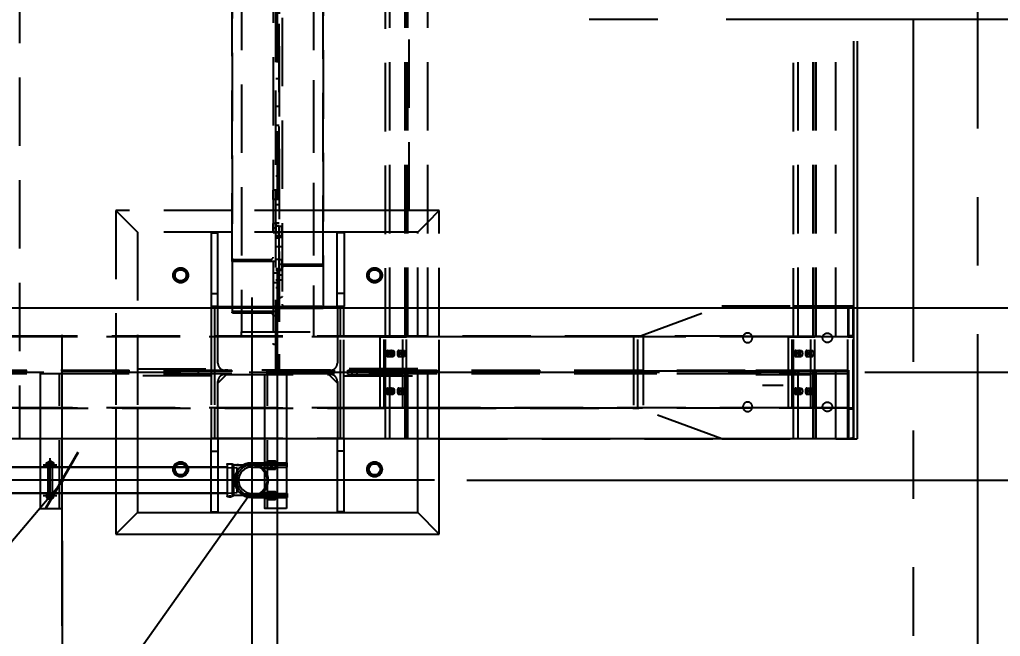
# Model space of a CAD drawing. Header units: millimetres. Extents: x 0 to 42050, y 0 to 29700.
# Drawn here: x 26470 to 28745, y 9444 to 10874 of the extents above; entities that cross this region are included whole.
import ezdxf

# ---------------------------------------------------------------- set-up
doc = ezdxf.new("R2010")
doc.units = ezdxf.units.MM
doc.header["$LTSCALE"] = 50
for name, pattern in [('CENTER2', [28.575, 19.05, -3.175, 3.175, -3.175]), ('HIDDEN2', [4.7625, 3.175, -1.5875]), ('PHANTOM2', [31.75, 15.875, -3.175, 3.175, -3.175, 3.175, -3.175])]:
    doc.linetypes.add(name, pattern=pattern)
for name, color, linetype in [('ESTRUTURA EXISTENTE', 7, 'Continuous'), ('EXISTENTE', 8, 'PHANTOM2'), ('GRAMPO', 8, 'Continuous'), ('SDM', 7, 'Continuous'), ('SUP.CHAMADA', 2, 'Continuous'), ('SUPORTE', 7, 'Continuous'), ('TC1', 8, 'CENTER2'), ('TCONEXÃO', 3, 'Continuous'), ('TDM', 2, 'Continuous')]:
    doc.layers.add(name, color=color, linetype=linetype)
doc.layers.add('HIDDEN', color=8, linetype='HIDDEN2', transparency=0.4)
doc.layers.add('SUP.IND', color=4, linetype='Continuous', lineweight=30)
doc.layers.add('TNO', color=5, linetype='Continuous', lineweight=30)
doc.styles.add('TR100', font='simplex.shx')
doc.dimstyles.new('SEG-S-1', dxfattribs={"dimscale": 50, "dimtxt": 2.5, "dimasz": 2.5, "dimexe": 1.5, "dimexo": 1.5, "dimgap": 1, "dimtad": 1, "dimdec": 0, "dimtxsty": 'TR100', "dimcen": 2.5, "dimclrd": 256, "dimclre": 256, "dimclrt": 3, "dimadec": 0, "dimazin": 0, "dimtfac": 1, "dimtdec": 0, "dimtmove": 0, "dimatfit": 3, "dimfxl": 0, "dimarcsym": 0})

# ---------------------------------------------------------------- blocks, each defined once
blk = doc.blocks.new('A$C0860f657')
at = {"layer": 'HIDDEN'}
for p, q in [((1167.1, 5898.7), (1167.1, -2559.3)), ((2026.3, -2559.3), (2026.3, 5598.7)), ((2061.8, -2559.3), (2061.8, 5598.7)), ((2063, -2559.3), (2063, 5598.7)), ((2113.9, -2559.3), (2113.9, 5598.7)), ((2068.1, -2559.3), (2068.1, 3699.3)), ((1761.7, -2400.4), (1761.7, 3589.7)), ((1761.9, -2396.3), (1761.9, 3585.7)), ((1769.5, 3585.7), (1769.5, -2396.3)), ((1769.6, 3589.7), (1769.6, -2400.4)), ((1761.7, -2148.4), (1761.7, 3530.5)), ((1849.2, 3511.2), (1849.2, -2321.8)), ((2016, -2322.8), (2016, 3512.2)), ((1682.2, 3501.2), (1682.2, -2311.8)), ((1849.2, 3501.2), (1849.2, -2311.8)), ((1769.6, -2232.3), (1769.6, 3446.5)), ((2070.7, -2030.3), (2070.7, 3219.7)), ((1776, 560.1), (1776, -2247.3)), ((1660.1, 478.7), (1660.1, -2145.9)), ((1871.2, 484.7), (1871.2, -2154.4)), ((1755.3, 468.8), (1755.3, -2338.6)), ((1660.1, -2148.4), (1660.1, -207.3)), ((1871.2, -2154.4), (1871.2, -213.4)), ((2962.7, -2322.8), (2962.7, -1637.5)), ((2973.1, -2559.3), (2973.1, -1637.5)), ((3008.6, -2559.3), (3008.6, -1637.5)), ((3009.8, -2559.3), (3009.8, -1637.5)), ((3014.9, -2559.3), (3014.9, -1637.5)), ((3060.7, -2559.3), (3060.7, -1637.5)), ((3110.7, -1637.5), (3110.7, -2559.3)), ((1761.7, -1723.6), (1769.6, -1723.6)), ((1761.7, -1787.9), (1769.6, -1787.9)), ((1761.7, -1832.4), (1769.6, -1832.4)), ((1761.7, -1885.4), (1769.6, -1885.4)), ((1761.7, -1896.6), (1769.6, -1896.6)), ((1769.6, -1901), (1761.7, -1901)), ((1761.7, -1949.6), (1769.6, -1949.6)), ((1761.7, -1982.8), (1755.3, -1982.8)), ((1769.6, -1982.8), (1761.7, -1982.8)), ((1761.7, -1994.2), (1769.6, -1994.2)), ((1761.7, -2004.8), (1755.3, -2004.8)), ((1769.6, -2004.8), (1761.7, -2004.8)), ((1761.7, -2016.2), (1769.6, -2016.2)), ((1390.7, -2030.3), (1440.7, -2080.3)), ((1660.1, -2030.3), (1390.7, -2030.3)), ((1390.7, -2030.3), (1390.7, -2321.8)), ((1871.2, -2030.3), (1660.1, -2030.3)), ((2016, -2030.3), (1871.2, -2030.3)), ((2113.9, -2030.3), (2016, -2030.3)), ((2113.9, -2057.1), (2140.7, -2030.3)), ((2140.7, -2030.3), (2113.9, -2030.3)), ((2140.7, -2321.8), (2140.7, -2030.3)), ((1761.7, -2059.9), (1755.3, -2059.9)), ((1758.5, -2070.5), (1761.7, -2070.5)), ((1761.7, -2058.4), (1769.6, -2058.4)), ((1769.6, -2059.9), (1761.7, -2059.9)), ((1769.6, -2066.7), (1761.7, -2066.7)), ((1769.6, -2066.7), (1776, -2066.7)), ((2090.7, -2080.3), (2113.9, -2057.1)), ((1440.7, -2080.3), (1440.7, -2321.8)), ((1660.1, -2080.3), (1440.7, -2080.3)), ((1611.4, -2081.8), (1627.3, -2081.8)), ((1611.4, -2081.8), (1611.4, -2222.8)), ((1627.3, -2222.8), (1627.3, -2081.8)), ((1871.2, -2080.3), (1660.1, -2080.3)), ((1761.7, -2081.9), (1755.3, -2081.9)), ((1769.6, -2081.9), (1761.7, -2081.9)), ((1769.6, -2088.7), (1761.7, -2088.7)), ((1761.7, -2091.6), (1776, -2091.6)), ((1761.7, -2093.4), (1769.6, -2093.4)), ((1769.6, -2088.7), (1776, -2088.7)), ((2016, -2080.3), (1871.2, -2080.3)), ((1919.9, -2081.8), (1904, -2081.8)), ((1904, -2222.8), (1904, -2081.8)), ((1919.9, -2081.8), (1919.9, -2222.8)), ((2090.7, -2080.3), (2016, -2080.3)), ((2090.7, -2559.3), (2090.7, -2080.3)), ((1761.7, -2113.6), (1776, -2113.6)), ((1660.1, -2148.4), (1660.1, -2145.9)), ((1682.2, -2148.4), (1660.1, -2148.4)), ((1660.1, -2148.4), (1660.1, -2252.8)), ((1663.3, -2143.5), (1682.2, -2143.5)), ((1682.2, -2143.5), (1748.9, -2143.5)), ((1761.7, -2148.4), (1682.2, -2148.4)), ((1769.6, -2143.8), (1761.7, -2143.8)), ((1769.6, -2143.8), (1776, -2143.8)), ((1769.6, -2154.4), (1849.2, -2154.4)), ((1849.2, -2159.3), (1782.4, -2159.3)), ((1849.2, -2154.4), (1871.2, -2154.4)), ((1868, -2159.3), (1849.2, -2159.3)), ((1871.2, -2154.4), (1871.2, -2156.9)), ((1871.2, -2156.9), (1871.2, -2252.8)), ((1769.6, -2175.5), (1755.3, -2175.5)), ((1769.6, -2165.8), (1761.7, -2165.8)), ((1761.7, -2168.7), (1776, -2168.7)), ((1769.6, -2165.8), (1776, -2165.8)), ((1769.6, -2179.3), (1772.8, -2179.3)), ((1769.6, -2197.5), (1755.3, -2197.5)), ((1761.7, -2190.7), (1776, -2190.7)), ((1611.4, -2222.8), (1627.3, -2222.8)), ((1611.4, -2222.8), (1611.4, -2252.8)), ((1627.3, -2252.8), (1627.3, -2222.8)), ((1761.7, -2208.7), (1769.6, -2208.7)), ((1919.9, -2222.8), (1904, -2222.8)), ((1904, -2252.8), (1904, -2222.8)), ((1919.9, -2222.8), (1919.9, -2252.8)), ((1769.6, -2252.6), (1755.3, -2252.6)), ((1772.8, -2232.3), (1769.6, -2232.3)), ((1782.4, -2252.2), (1868, -2252.2)), ((2601.2, -2322.8), (2796.2, -2251.3)), ((2796.2, -2251.3), (2962.7, -2251.3)), ((2962.7, -2251.3), (3060.7, -2251.3)), ((3060.7, -2251.3), (3101.2, -2251.3)), ((3088.5, -2251.3), (3101.2, -2251.3)), ((3088.5, -2251.3), (3088.5, -2322.8)), ((3091.2, -2251.3), (3101.2, -2253.6)), ((3091.2, -2559.3), (3091.2, -2251.3)), ((3101.2, -2322.8), (3101.2, -2251.3)), ((1611.4, -2252.8), (1611.7, -2252.8)), ((1627.1, -2252.8), (1611.7, -2252.8)), ((1611.7, -2252.8), (1611.7, -2321.8)), ((1611.7, -2252.8), (1619.4, -2252.8)), ((1619.4, -2252.8), (1619.4, -2321.8)), ((1619.4, -2252.8), (1682.2, -2252.8)), ((1627.1, -2252.8), (1627.1, -2252.8)), ((1627.1, -2384.3), (1627.1, -2252.8)), ((1660.1, -2252.8), (1660.1, -2265.7)), ((1660.1, -2263.2), (1761.7, -2263.2)), ((1748.9, -2268.1), (1663.3, -2268.1)), ((1682.2, -2252.8), (1849.2, -2252.8)), ((1769.6, -2274.6), (1755.3, -2274.6)), ((1871.2, -2257.1), (1769.6, -2257.1)), ((1849.2, -2252.8), (1912, -2252.8)), ((1871.2, -2252.8), (1871.2, -2257.1)), ((1919.7, -2252.8), (1904.3, -2252.8)), ((1904.3, -2252.8), (1904.3, -2384.3)), ((1912, -2321.8), (1912, -2252.8)), ((1919.7, -2321.8), (1919.7, -2252.8)), ((1919.9, -2252.8), (1919.7, -2252.8)), ((1682.2, -2311.8), (1849.2, -2311.8)), ((1682.2, -2321.8), (1682.2, -2311.8)), ((1849.2, -2311.8), (1849.2, -2321.8)), ((1849.2, -2311.8), (1849.2, -2321.8)), ((3088.5, -2320.3), (3101.2, -2320.3)), ((1167.1, -2321.8), (1069.2, -2321.8)), ((1167.1, -2322.8), (1069.2, -2322.8)), ((2016, -2321.8), (1167.1, -2321.8)), ((2003.9, -2322.8), (1167.1, -2322.8)), ((2016, -2322.8), (1167.1, -2322.8)), ((1390.7, -2321.8), (1390.7, -2488.8)), ((1440.7, -2321.8), (1440.7, -2488.8)), ((1611.7, -2321.8), (1611.7, -2488.8)), ((1619.4, -2321.8), (1619.4, -2488.8)), ((1682.2, -2321.8), (1682.2, -2321.8)), ((1761.7, -2341.1), (1758.5, -2341.1)), ((1769.5, -2321.8), (1769.5, -2321.8)), ((1849.2, -2321.8), (1849.2, -2321.8)), ((1849.2, -2321.8), (1849.2, -2321.8)), ((1912, -2488.8), (1912, -2321.8)), ((1919.7, -2488.8), (1919.7, -2321.8)), ((2003.9, -2322.8), (2056.1, -2322.8)), ((2003.9, -2400.6), (2003.9, -2322.8)), ((2012.9, -2487.8), (2012.9, -2322.8)), ((2113.9, -2321.8), (2016, -2321.8)), ((2113.9, -2322.8), (2016, -2322.8)), ((2016, -2487.8), (2016, -2322.8)), ((2056.1, -2322.8), (2065, -2322.8)), ((2056.1, -2487.8), (2056.1, -2322.8)), ((2065, -2487.8), (2065, -2322.8)), ((2591.2, -2321.8), (2113.9, -2321.8)), ((2950.7, -2322.8), (2113.9, -2322.8)), ((2601.2, -2322.8), (2113.9, -2322.8)), ((2140.7, -2488.8), (2140.7, -2321.8)), ((2601.2, -2321.8), (2591.2, -2321.8)), ((2591.2, -2321.8), (2591.2, -2322.8)), ((2591.2, -2322.8), (2591.2, -2487.8)), ((2603.9, -2321.8), (2601.2, -2321.8)), ((2601.2, -2322.8), (2601.2, -2321.8)), ((2601.2, -2321.8), (2601.2, -2321.8)), ((2601.2, -2322.8), (2601.2, -2322.8)), ((2601.2, -2487.8), (2601.2, -2322.8)), ((2845.8, -2321.8), (2603.9, -2321.8)), ((2613.9, -2322.8), (2613.9, -2487.8)), ((2845.8, -2321.8), (2866.6, -2321.8)), ((2866.6, -2321.8), (3088.5, -2321.8)), ((2950.7, -2322.8), (3002.8, -2322.8)), ((2950.7, -2400.6), (2950.7, -2322.8)), ((2959.6, -2487.8), (2959.6, -2322.8)), ((2962.7, -2487.8), (2962.7, -2322.8)), ((3002.8, -2322.8), (3011.8, -2322.8)), ((3002.8, -2487.8), (3002.8, -2322.8)), ((3011.8, -2487.8), (3011.8, -2322.8)), ((3060.7, -2322.8), (3011.8, -2322.8)), ((3088.5, -2322.8), (3060.7, -2322.8)), ((3088.5, -2487.8), (3088.5, -2322.8)), ((3088.5, -2322.8), (3101.2, -2322.8)), ((3088.5, -2487.8), (3088.5, -2322.8)), ((3101.2, -2487.8), (3101.2, -2322.8)), ((2020.3, -2354.6), (2034, -2354.6)), ((2045.9, -2354.6), (2059.6, -2354.6)), ((2967.1, -2354.6), (2980.8, -2354.6)), ((2992.7, -2354.6), (3006.4, -2354.6)), ((1761.9, -2386.5), (1769.5, -2386.5)), ((2020.3, -2368.6), (2034, -2368.6)), ((2045.9, -2368.6), (2059.6, -2368.6)), ((2967.1, -2368.6), (2980.8, -2368.6)), ((2992.7, -2368.6), (3006.4, -2368.6)), ((-8737.1, -2402.2), (3088.5, -2402.2)), ((3088.5, -2408.4), (-8737.1, -2408.4)), ((3088.5, -2409.1), (-8597.3, -2409.1)), ((3088.5, -2401.5), (-8582.3, -2401.5)), ((1440.7, -2397.4), (1611.7, -2397.4)), ((1581.7, -2397.4), (1581.7, -2413.3)), ((1627.1, -2430.3), (1647.1, -2410.3)), ((1888.2, -2400.4), (1643.2, -2400.4)), ((1643.2, -2410.3), (1888.2, -2410.3)), ((1769.6, -2400.4), (1761.7, -2400.4)), ((1761.9, -2401.5), (1761.9, -2396.3)), ((1769.5, -2396.3), (1769.5, -2401.5)), ((1769.5, -2401.5), (1769.5, -2396.3)), ((1884.3, -2410.3), (1904.3, -2430.3)), ((2090.7, -2397.4), (1919.7, -2397.4)), ((1928.8, -2400.6), (1939, -2400.6)), ((1928.8, -2410.1), (1928.8, -2400.6)), ((1928.8, -2410.1), (1939, -2410.1)), ((1939, -2400.6), (2027.9, -2400.6)), ((1939, -2410.1), (1939, -2400.6)), ((1939, -2410.1), (2027.9, -2410.1)), ((1949.7, -2397.4), (1949.7, -2413.3)), ((2003.9, -2410.1), (2003.9, -2400.6)), ((2003.9, -2487.8), (2003.9, -2410.1)), ((2027.9, -2400.6), (2056.1, -2400.6)), ((2027.9, -2410.1), (2027.9, -2400.6)), ((2027.9, -2410.1), (2056.1, -2410.1)), ((2056.1, -2410.1), (2056.1, -2400.6)), ((2613.9, -2402.1), (2884, -2402.1)), ((2884, -2408.5), (2613.9, -2408.5)), ((2875.5, -2400.6), (2885.8, -2400.6)), ((2875.5, -2410.1), (2875.5, -2400.6)), ((2875.5, -2410.1), (2885.8, -2410.1)), ((2884, -2402.1), (2884, -2408.5)), ((2884, -2402.2), (3088.5, -2402.2)), ((2885.8, -2400.6), (2974.7, -2400.6)), ((2885.8, -2410.1), (2885.8, -2400.6)), ((2885.8, -2410.1), (2974.7, -2410.1)), ((2950.7, -2410.1), (2950.7, -2400.6)), ((2950.7, -2487.8), (2950.7, -2410.1)), ((2974.7, -2400.6), (3002.8, -2400.6)), ((2974.7, -2410.1), (2974.7, -2400.6)), ((2974.7, -2410.1), (3002.8, -2410.1)), ((3002.8, -2410.1), (3002.8, -2400.6)), ((1611.7, -2413.3), (1440.7, -2413.3)), ((1627.1, -2557.8), (1627.1, -2426.4)), ((1904.3, -2426.4), (1904.3, -2557.8)), ((1919.7, -2413.3), (2090.7, -2413.3)), ((2020.3, -2442.1), (2034, -2442.1)), ((2020.3, -2456.1), (2034, -2456.1)), ((2045.9, -2442.1), (2059.6, -2442.1)), ((2045.9, -2456.1), (2059.6, -2456.1)), ((2890.7, -2435.2), (2938.9, -2435.2)), ((2967.1, -2442.1), (2980.8, -2442.1)), ((2967.1, -2456.1), (2980.8, -2456.1)), ((2992.7, -2442.1), (3006.4, -2442.1)), ((2992.7, -2456.1), (3006.4, -2456.1)), ((1167.1, -2488.8), (1069.2, -2488.8)), ((1167.1, -2487.8), (1118.2, -2487.8)), ((2003.9, -2487.8), (1167.1, -2487.8)), ((2016, -2488.8), (1167.1, -2488.8)), ((1167.1, -2488.8), (2016, -2488.8)), ((1390.7, -2488.8), (1390.7, -2559.3)), ((1440.7, -2488.8), (1440.7, -2559.3)), ((1611.7, -2488.8), (1611.7, -2557.8)), ((1619.4, -2488.8), (1619.4, -2557.8)), ((1912, -2557.8), (1912, -2488.8)), ((1919.7, -2557.8), (1919.7, -2488.8)), ((2056.1, -2487.8), (2003.9, -2487.8)), ((2016, -2559.3), (2016, -2487.8)), ((2113.9, -2488.8), (2016, -2488.8)), ((2065, -2487.8), (2056.1, -2487.8)), ((2113.9, -2487.8), (2065, -2487.8)), ((2950.7, -2487.8), (2113.9, -2487.8)), ((2591.2, -2488.8), (2113.9, -2488.8)), ((2113.9, -2488.8), (2591.2, -2488.8)), ((2140.7, -2559.3), (2140.7, -2488.8)), ((2591.2, -2487.8), (2591.2, -2488.8)), ((2591.2, -2488.8), (2601.2, -2488.8)), ((2796.2, -2559.3), (2601.2, -2487.8)), ((2601.2, -2487.8), (2601.2, -2487.8)), ((2601.2, -2488.8), (2601.2, -2487.8)), ((2601.2, -2488.8), (2603.9, -2488.8)), ((3088.5, -2488.8), (2601.2, -2488.8)), ((2866.6, -2488.8), (2845.8, -2488.8)), ((3002.8, -2487.8), (2950.7, -2487.8)), ((2962.7, -2559.3), (2962.7, -2487.8)), ((3011.8, -2487.8), (3002.8, -2487.8)), ((3060.7, -2487.8), (3011.8, -2487.8)), ((3088.5, -2487.8), (3060.7, -2487.8)), ((3088.5, -2487.8), (3101.2, -2487.8)), ((3088.5, -2559.3), (3088.5, -2487.8)), ((3101.2, -2490.4), (3088.5, -2490.4)), ((3101.2, -2487.8), (3101.2, -2559.3)), ((1611.4, -2559.3), (1611.4, -2557.8)), ((1611.4, -2557.8), (1611.7, -2557.8)), ((1611.7, -2557.8), (1619.4, -2557.8)), ((1619.4, -2557.8), (1912, -2557.8)), ((1627.3, -2557.8), (1627.3, -2559.3)), ((1904, -2557.8), (1904, -2559.3)), ((1912, -2557.8), (1919.7, -2557.8)), ((1919.9, -2557.8), (1919.7, -2557.8)), ((1919.9, -2559.3), (1919.9, -2557.8)), ((2140.7, -2559.3), (2796.2, -2559.3)), ((2796.2, -2559.3), (2962.7, -2559.3)), ((2972.4, -2559.3), (2962.7, -2559.3)), ((3006.3, -2559.3), (2972.4, -2559.3)), ((3006.7, -2559.3), (3006.3, -2559.3)), ((3014.9, -2559.3), (3006.7, -2559.3)), ((3060.7, -2559.3), (3014.9, -2559.3)), ((3060.7, -2559.3), (3101.2, -2559.3)), ((3088.5, -2559.3), (3101.2, -2559.3)), ((3101.2, -2557), (3091.2, -2559.3)), ((3091.2, -2559.3), (3091.2, -2559.3)), ((3101.2, -2559.3), (3110.7, -2559.3))]:
    blk.add_line(p, q, dxfattribs=at)
for centre, radius in [((1540.7, -2180.3), 17.5), ((1540.7, -2180.3), 16), ((1540.7, -2180.3), 13), ((1990.7, -2180.3), 17.5), ((1990.7, -2180.3), 16), ((1990.7, -2180.3), 13), ((3041.2, -2325.3), 11), ((3041.2, -2485.3), 11)]:
    blk.add_circle(centre, radius, dxfattribs=at)
for centre, radius, start, end in [((2856.2, -2325.3), 11, 13.1366, 166.8634), ((2856.2, -2325.3), 11, 166.8634, 13.1101), ((1643.2, -2384.3), 16.1, 180, 270), ((1888.2, -2384.3), 16.1, 270, 0), ((1643.2, -2426.4), 16.1, 90, 180), ((1779.3, -2396.3), 9.8, 179.9649, 180), ((1888.2, -2426.4), 16.1, 360, 90), ((2856.2, -2485.3), 11, 346.8634, 193.1335), ((2856.2, -2485.3), 11, 193.1366, 346.8634)]:
    blk.add_arc(centre, radius, start, end, dxfattribs=at)
at = {"layer": 'HIDDEN', "extrusion": (0, 0, -1)}
for centre, major_axis, ratio, start_param, end_param in [((1755.3, -1993.8), (0, 11), 0.000001, -3.380968, 2.902217), ((1755.3, -2070.9), (0, 11), 0.000001, -3.380968, 2.902217), ((1758.5, -2072.9), (-3.2, 0), 0.766397, 0.000002, 1.570798), ((1769.6, -2077.7), (0, 11), 0.000001, -4.648637, 1.634548), ((1663.3, -2145.9), (-3.2, 0), 0.766397, 0.000002, 1.570798), ((1769.6, -2154.8), (0, 11), 0.000001, -4.648637, 1.634548), ((1868, -2156.9), (3.2, 0), 0.766397, 0.000002, 1.570798), ((1772.8, -2181.7), (3.2, 0), 0.766397, -1.570796, 0), ((1772.8, -2229.8), (3.2, 0), 0.766397, 0.000002, 1.570798), ((1868, -2254.7), (3.2, 0), 0.766397, -1.570796, 0), ((1663.3, -2265.7), (-3.2, 0), 0.766397, -1.570796, 0), ((1758.5, -2338.6), (-3.2, 0), 0.766397, -1.570796, 0), ((2020.3, -2361.6), (0, -7), 0.34202, -3.141592653589798, 3.141592653589788), ((2029.2, -2361.6), (0, -7), 0.34202, -4.712389, 1.570796), ((2045.9, -2361.6), (0, -7), 0.34202, -3.141592653589798, 3.141592653589788), ((2054.8, -2361.6), (0, -7), 0.34202, -4.712389, 1.570796), ((2967.1, -2361.6), (0, -7), 0.34202, -3.141592653589798, 3.141592653589788), ((2976, -2361.6), (0, -7), 0.34202, -4.712389, 1.570796), ((2992.7, -2361.6), (0, -7), 0.34202, -3.141592653589798, 3.141592653589788), ((3001.6, -2361.6), (0, -7), 0.34202, -4.712389, 1.570796), ((2020.3, -2449.1), (0, -7), 0.34202, -3.141592653589798, 3.141592653589788), ((2029.2, -2449.1), (0, -7), 0.34202, -4.712389, 1.570796), ((2045.9, -2449.1), (0, -7), 0.34202, -3.141592653589798, 3.141592653589788), ((2054.8, -2449.1), (0, -7), 0.34202, -4.712389, 1.570796), ((2967.1, -2449.1), (0, -7), 0.34202, -3.141592653589798, 3.141592653589788), ((2976, -2449.1), (0, -7), 0.34202, -4.712389, 1.570796), ((2992.7, -2449.1), (0, -7), 0.34202, -3.141592653589798, 3.141592653589788), ((3001.6, -2449.1), (0, -7), 0.34202, -4.712389, 1.570796)]:
    blk.add_ellipse(centre, major_axis=major_axis, ratio=ratio, start_param=start_param, end_param=end_param, dxfattribs=at)
at = {"layer": 'HIDDEN'}
for centre, major_axis, ratio, start_param, end_param in [((1761.7, -1993.8), (0, 11), 0.000001, -2.902217, 3.380968), ((1761.7, -2070.9), (0, 11), 0.000001, -2.902217, 3.380968), ((1776, -2077.7), (0, -11), 0.000001, -4.776141, 1.507044), ((1748.9, -2138.6), (6.4, 0), 0.766397, -1.570798, -0.000002), ((1776, -2154.8), (0, -11), 0.000001, -4.776141, 1.507044), ((1782.4, -2164.2), (-6.4, 0), 0.766397, -1.570798, -0.000002), ((1782.4, -2247.3), (6.4, 0), 0.766397, -3.141593, -1.570796), ((1748.9, -2273), (-6.4, 0), 0.766397, -3.141593, -1.570796), ((2029.2, -2361.6), (0, -7), 0.34202, -3.141592653589788, 3.141592653589798), ((2034, -2361.6), (0, 7), 0.34202, -4.712389, 1.570796), ((2054.8, -2361.6), (0, -7), 0.34202, -3.141592653589788, 3.141592653589798), ((2059.6, -2361.6), (0, 7), 0.34202, -4.712389, 1.570796), ((2976, -2361.6), (0, -7), 0.34202, -3.141592653589788, 3.141592653589798), ((2980.8, -2361.6), (0, 7), 0.34202, -4.712389, 1.570796), ((3001.6, -2361.6), (0, -7), 0.34202, -3.141592653589788, 3.141592653589798), ((3006.4, -2361.6), (0, 7), 0.34202, -4.712389, 1.570796), ((2884, -2392.4), (-28.7, 0), 0.34202, 1.570779, 1.570796), ((2029.2, -2449.1), (0, -7), 0.34202, -3.141592653589788, 3.141592653589798), ((2034, -2449.1), (0, 7), 0.34202, -4.712389, 1.570796), ((2054.8, -2449.1), (0, -7), 0.34202, -3.141592653589788, 3.141592653589798), ((2059.6, -2449.1), (0, 7), 0.34202, -4.712389, 1.570796), ((2976, -2449.1), (0, -7), 0.34202, -3.141592653589788, 3.141592653589798), ((2980.8, -2449.1), (0, 7), 0.34202, -4.712389, 1.570796), ((3001.6, -2449.1), (0, -7), 0.34202, -3.141592653589788, 3.141592653589798), ((3006.4, -2449.1), (0, 7), 0.34202, -4.712389, 1.570796)]:
    blk.add_ellipse(centre, major_axis=major_axis, ratio=ratio, start_param=start_param, end_param=end_param, dxfattribs=at)
blk.add_rational_spline([(2629.6, -2402.2), (2756.8, -2402.2), (2884, -2402.2)], [1.00076506346, 1.00076324525, 1.00075963676], degree=2, dxfattribs=at)
at = {"layer": 'TC1'}
for p, q in [((1765.7, -3115.9), (1765.7, 4305.3)), ((-21160.4, -2405.3), (3494.6, -2405.3))]:
    blk.add_line(p, q, dxfattribs=at)
blk = doc.blocks.new('A$Cb39763ff')
at = {"layer": 'ESTRUTURA EXISTENTE'}
for p, q in [((-287.9, 2346), (-287.9, 3267.8)), ((-280, 3267.8), (-280, 2346)), ((-287.9, 2346), (-6126.8, 2346)), ((-2000, 2346), (-2000, 2125)), ((-1950, 2346), (-1950, 2175)), ((-1779.3, 2317.5), (-1779.3, 2346)), ((-1763.4, 2346), (-1763.4, 2317.5)), ((-1486.7, 2346), (-1486.7, 2317.5)), ((-1470.8, 2317.5), (-1470.8, 2346)), ((-1300, 2175), (-1300, 2346)), ((-1250, 2125), (-1250, 2346)), ((-299.5, 2346), (-299.5, 2346)), ((-287.9, 2346), (-280, 2346)), ((-1779.3, 2176.5), (-1779.3, 2317.5)), ((-1779.3, 2317.5), (-1763.4, 2317.5)), ((-1763.4, 2317.5), (-1763.4, 2176.5)), ((-1470.8, 2317.5), (-1486.7, 2317.5)), ((-1486.7, 2317.5), (-1486.7, 2176.5)), ((-1470.8, 2176.5), (-1470.8, 2317.5)), ((-2000, 2125), (-1950, 2175)), ((-1950, 2175), (-1300, 2175)), ((-1779.3, 2176.5), (-1763.4, 2176.5)), ((-1470.8, 2176.5), (-1486.7, 2176.5)), ((-1250, 2125), (-1300, 2175)), ((-2000, 2125), (-1250, 2125))]:
    blk.add_line(p, q, dxfattribs=at)
for centre, radius in [((-1850, 2275), 17.5), ((-1850, 2275), 16), ((-1850, 2275), 13), ((-1400, 2275), 17.5), ((-1400, 2275), 16), ((-1400, 2275), 13)]:
    blk.add_circle(centre, radius, dxfattribs=at)
blk = doc.blocks.new('A$C38325d54')
at = {"layer": 'HIDDEN'}
for p, q in [((57.2, 29.6), (33.8, 28.8)), ((33.8, -28.8), (33.8, 28.8)), ((57.2, -29.6), (33.8, -28.8))]:
    blk.add_line(p, q, dxfattribs=at)
at = {"layer": 'TCONEXÃO'}
for p, q in [((-0.9, 33.1), (-1.1, 33.1)), ((-1, 33.1), (-1, 33.3)), ((23.8, 35.5), (0, 35.5)), ((2.1, 33.2), (0.8, 33.1)), ((3.5, 33.8), (3.5, 34)), ((4.1, 34.9), (4.1, 35.1)), ((4.9, 35.2), (5.1, 35.2)), ((4.9, 35.1), (4.9, 35.2)), ((5.1, 35.1), (5.1, 35.2)), ((6.4, 33.1), (5.1, 33.1)), ((5.9, 34.9), (5.9, 35.1)), ((6.8, 35.2), (7, 35.2)), ((6.8, 35.1), (6.8, 35.2)), ((6.9, 34.4), (6.9, 34.6)), ((6.9, 33.7), (6.9, 34)), ((7, 35.2), (7, 35.2)), ((7.9, 34.8), (7.9, 35)), ((8.5, 34.9), (8.5, 35.1)), ((10.4, 34.9), (10.4, 35.1)), ((11.3, 35.2), (11.5, 35.2)), ((11.3, 35), (11.3, 35.2)), ((11.5, 35.1), (11.5, 35.2)), ((24.7, 35.3), (23.9, 35.3)), ((24.7, 35.5), (24.7, 35.3)), ((30.8, 35.5), (24.9, 35.5)), ((30.8, 35.5), (30.8, 35.4)), ((33, 35.5), (32, 35.5)), ((32, 35.4), (32, 35.5)), ((33, 35.5), (33, 35.2)), ((34.2, 35.3), (33, 35.3)), ((36, 35.5), (34.2, 35.5)), ((34.2, 35.2), (34.2, 35.5)), ((36, 35.5), (36, 35.2)), ((37.2, 35.3), (36, 35.3)), ((40.3, 35.5), (37.2, 35.5)), ((37.2, 35.2), (37.2, 35.5)), ((38, 35.5), (38, 35.2)), ((40.3, 35.3), (40.3, 35.5)), ((42.2, 35.5), (41.4, 35.5)), ((42.2, 35.5), (42.2, -35.5)), ((44.9, -37.4), (44.9, 37.4)), ((55.7, 38.2), (46.1, 38.2)), ((57.2, 36.7), (57.2, -36.6)), ((-11.2, -31.7), (-11.2, -31.9)), ((-10.9, -32.1), (-11.2, -31.9)), ((-10.9, -31.9), (-10.9, -32.1)), ((-9.8, -32.3), (-8.6, -32.5)), ((-9.8, -32.3), (-9.8, -32.5)), ((-8.6, -32.7), (-9.8, -32.5)), ((-8.6, -32.5), (-8.6, -32.7)), ((-7.6, -32.6), (-6.3, -32.6)), ((-7.6, -32.6), (-7.6, -32.8)), ((-6.3, -32.8), (-7.6, -32.8)), ((-6.8, -32.3), (-6.5, -32.5)), ((-6.3, -32.6), (-6.3, -32.8)), ((-5.3, -32.1), (-5.1, -32.1)), ((-5.3, -32.2), (-5.2, -32.2)), ((-5.2, -32.2), (-5.2, -32.4)), ((-2.4, -34.7), (-2.4, -34.9)), ((-1.7, -32.3), (-1.6, -32.4)), ((-1.6, -32.3), (-1.4, -32.3)), ((-1.6, -32.4), (-1.6, -32.6)), ((-1.4, -35), (-1.4, -35.1)), ((-1.2, -35.1), (-1.4, -35.1)), ((-1.2, -35), (-1.2, -35.1)), ((-1.1, -34.2), (-1.1, -34.4)), ((0, -35.5), (8.9, -35.5)), ((0.8, -32.2), (4.3, -32.2)), ((2.5, -34.9), (3, -34.9)), ((2.6, -34.3), (2.6, -34.5)), ((3.4, -32.8), (5.3, -32.8)), ((3.4, -32.8), (3.4, -33)), ((3.4, -33), (4.9, -33.8)), ((5.3, -33), (3.4, -33)), ((3.4, -34.8), (3.4, -34.6)), ((3.9, -35), (4.4, -35)), ((3.9, -35), (3.9, -35.2)), ((4.4, -35.2), (3.9, -35.2)), ((4.4, -35), (4.4, -35.2)), ((4.9, -33.8), (6.8, -33.8)), ((5.3, -32.8), (5.3, -33)), ((6.2, -34.2), (8.4, -34.1)), ((6.2, -34.2), (6.2, -34.4)), ((8.4, -34.3), (6.2, -34.4)), ((6.2, -34.4), (8.4, -35.1)), ((6.4, -33.1), (6.9, -33.3)), ((6.4, -33.1), (6.4, -33.3)), ((6.9, -33.5), (6.4, -33.3)), ((6.9, -33.3), (6.9, -33.5)), ((7.1, -33.7), (7.1, -33.5)), ((7.1, -34.9), (7.1, -35.1)), ((7.5, -33.1), (8.5, -33.6)), ((8.1, -35), (8.1, -35.2)), ((8.4, -35.2), (8.1, -35.2)), ((8.4, -34.1), (8.4, -34.3)), ((8.4, -35.1), (8.4, -35.2)), ((8.8, -32.1), (8.8, -32.3)), ((9.1, -35.4), (9.1, -35.5)), ((10.1, -35.5), (9.1, -35.5)), ((9.5, -32.5), (9.5, -32.7)), ((9.8, -35.4), (9.8, -35.5)), ((10.2, -35.4), (10.2, -35.5)), ((10.2, -35.5), (12.1, -35.5)), ((10.8, -32.5), (13.7, -33.4)), ((13.3, -35.5), (13.5, -35.5)), ((13.5, -35.5), (42.2, -35.5)), ((13.7, -33.4), (13.9, -32.4)), ((13.9, -33.8), (13.9, -34)), ((15.5, -33.8), (15.5, -34)), ((16.2, -34.8), (16.2, -35)), ((17.2, -34.9), (17.6, -34.9)), ((17.2, -34.9), (17.2, -35.1)), ((17.6, -35.1), (17.2, -35.1)), ((17.6, -34.9), (17.6, -35.1)), ((46.1, -38.1), (48.2, -38.1)), ((48.2, -37), (52.3, -37)), ((48.2, -37.3), (48.2, -37)), ((48.2, -37), (53.2, -37)), ((53.2, -37.3), (48.2, -37.3)), ((48.2, -37.5), (53.2, -37.5)), ((48.2, -37.6), (48.2, -37.5)), ((53.2, -37.6), (48.2, -37.6)), ((48.2, -38.1), (48.2, -37.7)), ((48.2, -37.9), (49.1, -37.9)), ((48.2, -38.1), (48.2, -38.1)), ((49.1, -38.1), (48.2, -38.1)), ((49.1, -37.8), (49.1, -38.1)), ((51.3, -38.1), (49.5, -38.1)), ((49.5, -38.1), (49.5, -38.1)), ((50.3, -38.1), (51.3, -38.1)), ((51.3, -38.1), (51.3, -38.1)), ((52.2, -38.1), (55.7, -38.1)), ((52.2, -38.1), (52.2, -38.1)), ((53.2, -38.1), (52.2, -38.1)), ((52.3, -36.7), (53.2, -36.7)), ((52.3, -37), (52.3, -36.7)), ((52.3, -37.8), (53.2, -37.8)), ((52.3, -38), (52.3, -37.8)), ((52.3, -37.8), (53.2, -37.9)), ((53.2, -36.7), (53.2, -37.3)), ((53.2, -37.5), (53.2, -37.6)), ((53.2, -37.8), (53.2, -38.1)), ((53.2, -38.1), (53.2, -38.1))]:
    blk.add_line(p, q, dxfattribs=at)
at = {"layer": 'TCONEXÃO', "flags": 128}
for points in [[(-1.1, 33.1), (-1.2, 33.1), (-1.3, 33.1), (-1.3, 33.2), (-1.2, 33.2), (-1, 33.3)], [(-1, 33.3), (1.5, 34.4), (4.1, 35.1)], [(4.1, 34.9), (1.5, 34.2), (-1, 33.1)], [(5.1, 35.1), (2.5, 34.4), (-0.1, 33.3)], [(0.8, 33.1), (3.3, 34.3), (5.9, 35.1)], [(6.9, 34.6), (4.5, 34), (2.1, 33.2)], [(7, 35.1), (5.3, 34.7), (3.5, 34)], [(3.5, 34), (5.7, 34.6), (7.9, 35)], [(7.9, 34.8), (5.7, 34.4), (3.5, 33.8)], [(5.1, 35.2), (5.3, 35.2), (5.3, 35.2)], [(5.1, 33.1), (6, 34), (6.9, 34.6)], [(6.9, 34.4), (6, 33.8), (5.3, 33.1)], [(11.5, 35.1), (8.9, 34.3), (6.4, 33.1)], [(6.9, 34), (8.7, 34.6), (10.4, 35.1)], [(8.7, 35), (7.8, 34.6), (6.9, 34)], [(10.4, 34.9), (8.7, 34.4), (6.9, 33.7)], [(7, 35.2), (7.1, 35.2), (7.1, 35.2)], [(7.1, 35.2), (7.1, 35.2), (7, 35.1)], [(8.5, 35.1), (8.7, 35.1), (8.7, 35.1), (8.7, 35)], [(11.5, 35.2), (11.7, 35.2), (11.7, 35.2), (11.7, 35.2), (11.7, 35.1), (11.5, 35.1)], [(24.7, 35.5), (24.3, 35.5), (23.7, 35.5), (23.5, 35.5), (23.5, 35.4), (23.7, 35.3), (24.2, 35.1), (24.7, 35)], [(24.9, 35.5), (24.8, 35.5), (24.7, 35.5), (24.7, 35.4), (25, 35.3), (25.5, 35.2), (26.2, 35.1), (27, 34.9), (28.1, 34.8), (29.2, 34.7), (30.5, 34.7), (31.7, 34.7), (33, 34.7), (34.3, 34.8), (35.5, 34.9), (36.7, 35), (37.7, 35.1), (38, 35.2)], [(26.2, 34.7), (25, 35), (24.7, 35)], [(30.8, 35.4), (31.4, 35.4), (32, 35.4)], [(33, 35.2), (33.6, 35.2), (34.2, 35.2)], [(36, 35.2), (36.6, 35.2), (37.2, 35.2)], [(38, 34.9), (39.1, 35.1), (40, 35.3), (40.7, 35.4), (41.2, 35.5), (41.4, 35.5), (41.4, 35.5)], [(-11.2, -31.9), (-11.5, -31.8), (-11.5, -31.7), (-11.5, -31.7), (-11.5, -31.6), (-11.4, -31.6)], [(-11.4, -31.6), (-9.6, -31.9), (-7.9, -32)], [(-6.5, -32.5), (-6.2, -32.7), (-6.2, -32.7), (-6.2, -32.8), (-6.2, -32.8), (-6.3, -32.8)], [(-5.2, -32.4), (-5.4, -32.3), (-5.5, -32.2), (-5.5, -32.2), (-5.5, -32.1), (-5.3, -32.1)], [(-5.2, -32.2), (-3.2, -33.3), (-1.1, -34.2)], [(-1.1, -34.4), (-3.2, -33.5), (-5.2, -32.4)], [(-4, -32.5), (-2, -33.6), (0.2, -34.4)], [(-1.6, -32.6), (-1.8, -32.4), (-1.9, -32.4), (-1.9, -32.3), (-1.8, -32.3), (-1.6, -32.3)], [(-1.6, -32.4), (0.5, -33.4), (2.6, -34.3)], [(2.6, -34.5), (0.5, -33.6), (-1.6, -32.6)], [(-1.4, -35), (-1.1, -35), (-1, -35.1), (-1, -35.1), (-1.1, -35.1), (-1.2, -35.1)], [(-0.4, -32.6), (1.7, -33.6), (3.8, -34.5)], [(3, -34.9), (3.3, -34.9), (3.4, -34.8), (3.4, -34.8), (3.2, -34.7), (2.6, -34.5)], [(3.8, -34.5), (4.5, -34.7), (5.1, -34.9), (5.3, -35.1), (5.3, -35.1), (5.1, -35.2), (4.9, -35.2), (4.4, -35.2)], [(6.8, -33.8), (7.1, -33.8), (7.1, -33.7), (7.1, -33.7), (7, -33.6), (6.9, -33.5)], [(6.9, -33.3), (7.1, -33.4), (7.1, -33.5), (7.1, -33.5)], [(9.1, -35.5), (8.6, -35.5), (8.2, -35.5), (8, -35.5), (8.1, -35.4), (8.6, -35.4), (9, -35.4)], [(8.5, -33.6), (8.8, -33.8), (9.1, -33.9), (9.2, -34.1), (9.2, -34.2), (8.9, -34.3), (8.4, -34.3)], [(8.4, -34.1), (8.8, -34.1), (9.1, -34.1), (9.2, -34), (9.2, -33.9)], [(8.4, -35.1), (8.6, -35.1), (8.7, -35.2), (8.7, -35.2), (8.6, -35.2), (8.4, -35.2)], [(8.7, -32.2), (8.8, -32.1), (8.9, -32.1), (9.1, -32), (9.3, -32)], [(9.5, -32.5), (11.7, -33.2), (13.9, -33.8)], [(13.9, -34), (11.7, -33.4), (9.5, -32.7)], [(10.2, -35.5), (9.9, -35.5), (9.8, -35.5), (9.8, -35.5)], [(9.9, -35.5), (10.1, -35.5), (10.2, -35.5)], [(12.1, -35.5), (11.6, -35.5), (11.2, -35.5), (10.8, -35.5), (10.4, -35.5), (10.2, -35.5)], [(12.7, -35.5), (12.4, -35.5), (12.1, -35.5)], [(13.9, -32.4), (14, -32.1), (14, -31.9), (14.1, -31.8), (14.2, -31.8), (14.2, -31.8)], [(13.9, -33.8), (15.1, -34.4), (16.2, -34.8)], [(16.2, -35), (15.1, -34.6), (13.9, -34)], [(15.7, -32.4), (15.6, -33.3), (15.5, -34)], [(15.5, -33.8), (15.6, -33.1), (15.7, -32.4)], [(15.5, -34), (16.6, -34.5), (17.8, -35)], [(17.8, -35), (17.9, -35), (17.9, -35.1), (17.9, -35.1), (17.7, -35.1), (17.6, -35.1)], [(48.2, -37.7), (50.2, -37.9), (52.3, -38)], [(53.2, -38.1), (51.1, -38), (49.1, -37.9)]]:
    blk.add_lwpolyline(points, dxfattribs=at)
at = {"layer": 'TCONEXÃO'}
for centre, radius, start, end in [((0, 0), 38.1, 68.7247, 291.2753), ((0, 0), 37.4, 71.8088, 288.2149), ((0, 0), 35.5, 90, 270), ((-1, 35), 1.88, 271.929, 298.6151), ((9.8, 17.5), 17.9, 102.5347, 118.7249), ((5, 31), 4.19, 90.4841, 102.0181), ((5.1, 35.5), 0.426, 270.0793, 303.1318), ((6.8, 31.1), 4.08, 90.2704, 102.1605), ((8.6, 29.4), 5.72, 91.0971, 97.4786), ((8.7, 28.5), 6.37, 91.4491, 97.1763), ((11.4, 29.4), 5.81, 91.3131, 99.6314), ((11.4, 29), 6.01, 91.4806, 99.5269), ((32.9, 79.4), 44.9, 259.4882, 272.0871), ((31.4, 76), 41.6, 262.7509, 279.0843), ((34.5, 47), 11.6, 262.4336, 268.3299), ((36, 41.9), 6.52, 269.5971, 280.1996), ((36, 54.5), 19.4, 275.8609, 282.5319), ((41.4, 39.5), 4, 281.1643, 329.1021), ((46.1, 36.7), 1.5, 90, 149.1021), ((55.7, 36.7), 1.5, 0, 90), ((-9.3, -29.4), 3.02, 238.5222, 259.5731), ((-9.3, -29.4), 3.14, 238.9519, 259.1435), ((3.4, -9.1), 26.2, 242.7464, 257.1313), ((3.5, -9.2), 26.4, 242.7856, 257.0921), ((-8.2, -34.5), 2.58, 58.3525, 82.756), ((4.2, -9.5), 26, 243.0545, 257.5277), ((-5.3, -34.6), 2.49, 57.8552, 83.4805), ((-1.1, -29.1), 5.94, 256.6772, 266.7216), ((-1.5, -34.3), 2.08, 57.4149, 87.8261), ((4, -18.6), 16.4, 251.8816, 269.5612), ((4, -19.1), 16.1, 251.7281, 269.7147), ((2.8, -26.9), 8.01, 250.7154, 267.9771), ((11.7, -16.7), 18.9, 234.814, 255.8719), ((11.4, -17.2), 18.2, 235.3775, 256.1007), ((2.2, -36.2), 1.96, 53.6257, 79.5943), ((4.4, -37.9), 5.7, 57.5888, 90.9818), ((4.6, -31.5), 3.5, 266.1467, 278.8545), ((5.4, -34.8), 2.03, 59.9662, 90.949), ((5.4, -35), 2, 59.6998, 91.2153), ((8.1, -30.4), 4.63, 257.013, 270.1351), ((8.1, -30.7), 4.54, 256.8809, 270.2671), ((9.1, -32), 0.368, 206.358, 233.697), ((10.7, -29.5), 3.26, 234.6685, 248.0181), ((10.6, -29.9), 2.97, 234.0197, 248.6668), ((19.7, 240.1), 275.7, 267.7917, 268.6801), ((8, -38.6), 6.71, 65.2518, 79.1642), ((14.5, -33.4), 1.61, 65.6287, 99.3427), ((14.5, -33), 1.31, 49.6573, 59.8896), ((14.1, -33.4), 1.84, 32.2906, 48.3146), ((17.1, -31.5), 3.44, 255.4668, 272.451), ((17.1, -31.9), 3.21, 254.8735, 273.0443), ((41.4, -39.5), 4, 30.8979, 78.8357), ((46.1, -36.6), 1.5, 210.8979, 270), ((48, 195.5), 233.6, 270.058, 271.2843), ((55.7, -36.6), 1.5, 270, 0)]:
    blk.add_arc(centre, radius, start, end, dxfattribs=at)
blk = doc.blocks.new('GRAMPO U 02 CORTE')
at = {"layer": 'GRAMPO'}
for p, q in [((-40.3, 0), (-40.3, -82)), ((-30.7, 0), (-30.7, -82)), ((30.7, 0), (30.7, -82)), ((40.3, 0), (40.3, -82)), ((-45, -36.4), (-45, -45.2)), ((-41.8, -30), (-41.8, -36.4)), ((-29.1, -30), (-29.1, -36.4)), ((-26, -36.4), (-26, -45.2)), ((26, -36.4), (26, -45.2)), ((29.1, -30), (29.1, -36.4)), ((41.8, -30), (41.8, -36.4)), ((45, -36.4), (45, -45.2)), ((-45, -45.9), (-26, -45.9)), ((-45, -45.9), (-45, -55.4)), ((-45, -55.4), (-26, -55.4)), ((-26, -45.9), (-26, -55.4)), ((45, -45.9), (26, -45.9)), ((26, -45.9), (26, -55.4)), ((45, -55.4), (26, -55.4)), ((45, -45.9), (45, -55.4)), ((-30.7, -82), (-40.3, -82)), ((30.7, -82), (40.3, -82))]:
    blk.add_line(p, q, dxfattribs=at)
for centre, radius, start, end in [((0, 0), 40.3, 0, 180), ((0, 0), 30.7, 0, 180), ((-42.6, -41.1), 4.76, 60, 120), ((-42.6, -41.1), 4.76, 240, 300), ((-35.5, -54.4), 18.1, 74.7385, 105.2615), ((-35.5, -27.8), 18.1, 254.7385, 285.2615), ((-28.4, -41.1), 4.76, 60, 120), ((-28.4, -41.1), 4.76, 240, 300), ((28.4, -41.1), 4.76, 60, 120), ((28.4, -41.1), 4.76, 240, 300), ((35.5, -54.4), 18.1, 74.7385, 105.2615), ((35.5, -27.8), 18.1, 254.7385, 285.2615), ((42.6, -41.1), 4.76, 60, 120), ((42.6, -41.1), 4.76, 240, 300), ((-42.6, -50.6), 4.76, 60, 120), ((-42.6, -50.6), 4.76, 240, 300), ((-35.5, -64), 18.1, 74.7385, 105.2615), ((-35.5, -37.3), 18.1, 254.7385, 285.2615), ((-28.4, -50.6), 4.76, 60, 120), ((-28.4, -50.6), 4.76, 240, 300), ((28.4, -50.6), 4.76, 60, 120), ((28.4, -50.6), 4.76, 240, 300), ((35.5, -64), 18.1, 74.7385, 105.2615), ((35.5, -37.3), 18.1, 254.7385, 285.2615), ((42.6, -50.6), 4.76, 60, 120), ((42.6, -50.6), 4.76, 240, 300)]:
    blk.add_arc(centre, radius, start, end, dxfattribs=at)
at = {"layer": 'TC1', "ltscale": 0.5}
for p, q in [((-35.5, 0), (-35.5, -82)), ((35.5, 0), (35.5, -82))]:
    blk.add_line(p, q, dxfattribs=at)
blk.add_arc((0, 0), 35.5, 0, 180, dxfattribs=at)
blk = doc.blocks.new('GRAMPO U 02 PLANTA')
at = {"layer": 'GRAMPO'}
for p, q in [((-35.5, 4.8), (35.5, 4.8)), ((-35.5, -4.8), (35.5, -4.8))]:
    blk.add_line(p, q, dxfattribs=at)
for points in [[(-28.7, 4.8), (-30.7, 8.2), (-40.3, 8.2), (-45, 0), (-40.3, -8.2), (-30.7, -8.2), (-28.7, -4.8)], [(28.7, 4.8), (30.7, 8.2), (40.3, 8.2), (45, 0), (40.3, -8.2), (30.7, -8.2), (28.7, -4.8)]]:
    blk.add_lwpolyline(points, dxfattribs=at)
for centre, start, end in [((-35.5, 0), 90, 270), ((35.5, 0), 270, 90)]:
    blk.add_arc(centre, 4.76, start, end, dxfattribs=at)
at = {"layer": 'TC1'}
for p, q in [((51.2, 0), (-51.2, 0)), ((-35.5, 15.7), (-35.5, -15.7)), ((35.5, 15.7), (35.5, -15.7))]:
    blk.add_line(p, q, dxfattribs=at)
blk = doc.blocks.new('ST.APOIO')
at = {"layer": 'SUP.IND'}
blk.add_line((-0.75, -1.299), (0.75, 1.299), dxfattribs=at)
at = {"layer": 'TC1'}
blk.add_line((0, -6.75), (0, 6.75), dxfattribs=at)
blk = doc.blocks.new('A$C03e1ed5fSSS')
at = {"layer": 'HIDDEN'}
for p, q in [((23.7, -315.8), (23.7, -4.9)), ((506.3, -315.8), (506.3, -3.8))]:
    blk.add_line(p, q, dxfattribs=at)
at = {"layer": 'SUPORTE'}
for points in [[(-20.8, -315.8), (30, -315.8), (30, -4.9), (-20.8, -4.9)], [(550.8, -315.8), (500, -315.8), (500, -3.8), (550.8, -3.8)]]:
    blk.add_lwpolyline(points, close=True, dxfattribs=at)
at = {"layer": 'TC1'}
for p, q in [((60, 173.5), (60, -674)), ((-363.8, -250.3), (260, -250.3)), ((-140, -250.3), (16644, -250.3))]:
    blk.add_line(p, q, dxfattribs=at)
at = {"layer": 'TNO'}
for p, q in [((117.2, -220.3), (4532.8, -220.3)), ((117.2, -280.3), (4532.8, -280.3))]:
    blk.add_line(p, q, dxfattribs=at)
at = {"xscale": -50, "yscale": 50, "zscale": -50}
blk.add_blockref('ST.APOIO', (500, -250.3), dxfattribs=at)
at = {"rotation": 270}
blk.add_blockref('GRAMPO U 02 PLANTA', (528, -250.3), dxfattribs=at)
at = {"xscale": -1.000000000000002, "rotation": 270}
blk.add_blockref('GRAMPO U 02 CORTE', (60, -250.3), dxfattribs=at)
blk.add_blockref('A$C38325d54', (60, -250.3))
blk = doc.blocks.new('*D60')
at = {"layer": 'Defpoints', "color": 0}
for p in [(22768.3, 9740.8), (26568.3, 9740.8), (26568.3, 6156.6)]:
    blk.add_point(p, dxfattribs=at)
at = {"layer": 'TDM', "lineweight": -2}
for p, q in [((22768.3, 9665.8), (22768.3, 8777)), ((26568.3, 9665.8), (26568.3, 6081.6)), ((22768.3, 8428.2), (22768.3, 6081.6)), ((22893.3, 6156.6), (26443.3, 6156.6))]:
    blk.add_line(p, q, dxfattribs=at)
at = {"layer": 'TDM'}
for points in [[(22893.3, 6177.4), (22893.3, 6135.7), (22768.3, 6156.6)], [(26443.3, 6177.4), (26443.3, 6135.7), (26568.3, 6156.6)]]:
    blk.add_solid(points, dxfattribs=at)
at = {"layer": 'TDM', "color": 3, "insert": (24668.3, 6269.1), "char_height": 125, "attachment_point": 5, "style": 'TR100'}
blk.add_mtext('3800', dxfattribs=at)
blk = doc.blocks.new('*D51')
at = {"layer": 'Defpoints', "color": 0}
for p in [(26568.3, 9740.8), (27068.3, 9346), (26568.3, 6156.6)]:
    blk.add_point(p, dxfattribs=at)
at = {"layer": 'TDM', "lineweight": -2}
for p, q in [((26568.3, 9665.8), (26568.3, 6081.6)), ((27068.3, 9271), (27068.3, 6081.6)), ((26943.3, 6156.6), (26693.3, 6156.6))]:
    blk.add_line(p, q, dxfattribs=at)
at = {"layer": 'TDM'}
for points in [[(26693.3, 6177.4), (26693.3, 6135.7), (26568.3, 6156.6)], [(26943.3, 6177.4), (26943.3, 6135.7), (27068.3, 6156.6)]]:
    blk.add_solid(points, dxfattribs=at)
at = {"layer": 'TDM', "color": 3, "insert": (26818.3, 6269.1), "char_height": 125, "attachment_point": 5, "style": 'TR100'}
blk.add_mtext('500', dxfattribs=at)
blk = doc.blocks.new('*D55')
at = {"layer": 'Defpoints', "color": 0}
for p in [(28797.2, 10056.6), (27432.1, 9806.3), (29343.8, 9806.3)]:
    blk.add_point(p, dxfattribs=at)
at = {"layer": 'TDM', "lineweight": -2}
for p, q in [((29343.8, 10181.6), (29343.8, 10306.6)), ((28872.2, 10056.6), (29418.8, 10056.6)), ((29343.8, 10056.6), (29343.8, 9806.3)), ((27507.1, 9806.3), (29418.8, 9806.3)), ((29343.8, 9681.3), (29343.8, 9134.9))]:
    blk.add_line(p, q, dxfattribs=at)
at = {"layer": 'TDM'}
for points in [[(29323, 10181.6), (29364.6, 10181.6), (29343.8, 10056.6)], [(29323, 9681.3), (29364.6, 9681.3), (29343.8, 9806.3)]]:
    blk.add_solid(points, dxfattribs=at)
at = {"layer": 'TDM', "color": 3, "insert": (29231.3, 9345.6), "char_height": 125, "attachment_point": 5, "rotation": 90, "style": 'TR100'}
blk.add_mtext('250', dxfattribs=at)
blk = doc.blocks.new('*D56')
at = {"layer": 'Defpoints', "color": 0}
for p in [(22507, 16156.6), (31490.3, 16156.6), (27432.1, 9806.3)]:
    blk.add_point(p, dxfattribs=at)
at = {"layer": 'TDM', "lineweight": -2}
for p, q in [((22582, 16156.6), (31565.3, 16156.6)), ((31490.3, 9931.3), (31490.3, 16031.6)), ((27507.1, 9806.3), (31565.3, 9806.3))]:
    blk.add_line(p, q, dxfattribs=at)
at = {"layer": 'TDM'}
for points in [[(31469.4, 16031.6), (31511.1, 16031.6), (31490.3, 16156.6)], [(31469.4, 9931.3), (31511.1, 9931.3), (31490.3, 9806.3)]]:
    blk.add_solid(points, dxfattribs=at)
at = {"layer": 'TDM', "color": 3, "char_height": 125, "attachment_point": 5, "rotation": 90, "style": 'TR100'}
for s, insert in [('6350', (31377.8, 12981.4)), ('(TIP.)', (31635.5, 12981.4))]:
    blk.add_mtext(s, dxfattribs=dict(at, insert=insert))
blk = doc.blocks.new('*D65')
at = {"layer": 'Defpoints', "color": 0}
for p in [(22984.5, 13206.3), (22984.5, 10206.3), (30990.3, 10206.3)]:
    blk.add_point(p, dxfattribs=at)
at = {"layer": 'TDM', "lineweight": -2}
for p, q in [((23059.5, 13206.3), (28480.5, 13206.3)), ((30263.8, 13206.3), (31065.3, 13206.3)), ((30990.3, 13081.3), (30990.3, 10331.3)), ((23059.5, 10206.3), (31065.3, 10206.3))]:
    blk.add_line(p, q, dxfattribs=at)
at = {"layer": 'TDM'}
for points in [[(30969.4, 13081.3), (31011.1, 13081.3), (30990.3, 13206.3)], [(30969.4, 10331.3), (31011.1, 10331.3), (30990.3, 10206.3)]]:
    blk.add_solid(points, dxfattribs=at)
at = {"layer": 'TDM', "color": 3, "char_height": 125, "attachment_point": 5, "rotation": 90, "style": 'TR100'}
for s, insert in [('3000', (30877.8, 11706.3)), ('(TIP.)', (31135.5, 11706.3))]:
    blk.add_mtext(s, dxfattribs=dict(at, insert=insert))
blk = doc.blocks.new('*D57')
at = {"layer": 'Defpoints', "color": 0}
for p in [(22984.5, 10206.3), (27432.1, 9806.3), (30990.3, 9806.3)]:
    blk.add_point(p, dxfattribs=at)
at = {"layer": 'TDM', "lineweight": -2}
for p, q in [((23059.5, 10206.3), (31065.3, 10206.3)), ((30990.3, 10081.3), (30990.3, 9931.3)), ((27507.1, 9806.3), (31065.3, 9806.3)), ((30990.3, 9806.3), (30990.3, 9259.9))]:
    blk.add_line(p, q, dxfattribs=at)
at = {"layer": 'TDM'}
for points in [[(30969.4, 10081.3), (31011.1, 10081.3), (30990.3, 10206.3)], [(30969.4, 9931.3), (31011.1, 9931.3), (30990.3, 9806.3)]]:
    blk.add_solid(points, dxfattribs=at)
at = {"layer": 'TDM', "color": 3, "insert": (30877.8, 9470.6), "char_height": 125, "attachment_point": 5, "rotation": 90, "style": 'TR100'}
blk.add_mtext('400', dxfattribs=at)

msp = doc.modelspace()

# ---------------------------------------------------------------- linework, layer by layer
at = {"layer": 'EXISTENTE'}
for p, q in [((30490.25, 10874.41), (27737.2, 10874.41)), ((28542.79, 10874.41), (28542.79, 7561.82))]:
    msp.add_line(p, q, dxfattribs=at)
at = {"layer": 'TC1'}
msp.add_line((28693.29, 4906.57), (28693.29, 18456.57), dxfattribs=at)

# ---------------------------------------------------------------- block references
at = {"xscale": -1}
msp.add_blockref('A$C03e1ed5fSSS', (27068.29, 10056.56), dxfattribs=at)
msp.add_blockref('A$Cb39763ff', (28693.29, 7556.57))
at = {"layer": 'SDM'}
msp.add_blockref('A$C0860f657', (25302.61, 12461.87), dxfattribs=at)

# ---------------------------------------------------------------- dimensions: what is measured, and where the dimension line sits
at = {"layer": 'TDM'}
for base, p1, p2, picture, middle in [((31490.25, 16156.56), (27432.05, 9806.28), (22507.04, 16156.56), '*D56', (31490.25, 12981.42)), ((30990.25, 10206.28), (22984.54, 13206.28), (22984.54, 10206.28), '*D65', (30990.25, 11706.28))]:
    dim = msp.add_linear_dim(base=base, p1=p1, p2=p2, angle=90, text='<>\\X(TIP.)', dimstyle='SEG-S-1', dxfattribs=at)
    dim.commit()
    dim.dimension.update_dxf_attribs({"geometry": picture, "text_midpoint": middle})
for base, p1, picture, middle in [((29343.79, 9806.28), (28797.2, 10056.56), '*D55', (29231.29, 9345.57)), ((30990.25, 9806.28), (22984.54, 10206.28), '*D57', (30877.75, 9470.57))]:
    dim = msp.add_linear_dim(base=base, p1=p1, p2=(27432.05, 9806.28), angle=90, dimstyle='SEG-S-1', dxfattribs=at)
    dim.commit()
    dim.dimension.update_dxf_attribs({"geometry": picture, "text_midpoint": middle})
for p1, picture, middle in [((22768.29, 9740.78), '*D60', (24668.29, 6269.07)), ((27068.29, 9345.96), '*D51', (26818.29, 6269.07))]:
    dim = msp.add_linear_dim(base=(26568.29, 6156.57), p1=p1, p2=(26568.29, 9740.78), dimstyle='SEG-S-1', dxfattribs=at)
    dim.commit()
    dim.dimension.update_dxf_attribs({"geometry": picture, "text_midpoint": middle})

# ---------------------------------------------------------------- leaders
at = {"layer": 'SUP.CHAMADA'}
for points in [[(26572, 9806.28), (26071.63, 9216.78), (25921.63, 9216.78)], [(27000.25, 9767.67), (26071.63, 8460.88), (25921.63, 8460.88)]]:
    msp.add_leader(points, dimstyle='SEG-S-1', override={"dimgap": 1, "dimtad": 0, "dimldrblk": 'None'}, dxfattribs=at)

doc.saveas('drawing.dxf')
